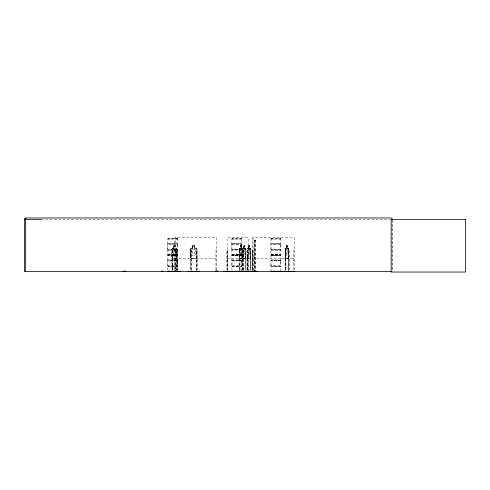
<?xml version="1.0" encoding="UTF-8"?>
<svg xmlns="http://www.w3.org/2000/svg" width="490" height="490" viewBox="0 0 490 490"><rect width="100%" height="100%" fill="white"/><g stroke="black" fill="none" stroke-linecap="round" stroke-linejoin="round"><path stroke-width="0.37" stroke-dasharray="2.45 1.84" d="M167.862 263.344L167.862 271.252M167.862 246.813L167.764 249.588L177.748 249.563L177.735 249.888M177.668 263.344L177.766 260.312L167.77 260.288L167.856 250.139M177.668 246.813L177.766 243.787L167.77 243.763L167.843 238.563L177.723 238.746M231.942 263.344L231.942 271.252M231.942 246.813L231.844 249.588L241.864 249.686M241.754 263.344L241.852 260.312L231.868 260.264M241.754 246.813L241.852 238.667M271.007 263.344L270.939 266.064L280.942 266.242L270.921 266.088M271.007 246.813L270.995 265.752L280.825 265.752L280.917 260.312L270.927 260.294M280.819 263.344L280.819 260.901L270.995 260.931M280.819 246.813L280.917 243.787L270.927 243.769L270.995 249.226L280.825 249.226L280.825 244.4L270.995 244.4M177.76 260.288L177.699 249.998M177.668 271.252L177.778 266.186M241.772 238.581L231.905 238.563L231.844 243.787L241.87 243.836M231.868 249.563L231.935 265.752L241.766 265.752L241.766 260.931L231.935 260.931M241.754 271.252L241.754 265.782M271.019 238.575L270.939 243.738M280.905 260.288L280.917 249.588L270.927 249.563M280.819 271.252L280.905 266.395M167.837 250.029L167.752 249.612M231.85 243.812L231.935 249.226L241.766 249.226L241.84 249.563M241.968 258.518L242.262 255.933M242.342 270.094L242.379 249L242.048 258.518L239.714 258.518L239.414 249.012L239.481 270.094M245.361 258.432L245.796 255.945L245.796 249L245.459 248.087L244.755 248.087M245.386 258.518L245.766 255.933M250.188 258.518L250.598 249L250.261 248.087L249.557 248.087M250.568 255.933L250.274 258.518L247.934 258.518L247.72 255.945M270.89 238.667L280.935 238.667L270.903 238.722M288.451 258.518L288.898 255.945L288.524 258.518L285.596 258.518L285.18 249L285.609 248.087L286.472 248.087M176.339 258.432L176.847 255.933L176.847 249.049M176.382 258.518L176.908 255.933L176.902 249.012L176.431 248.087L175.218 248.087M241.784 253.863L241.307 255.933L240.406 255.933L239.929 253.863L239.929 249.036L240.406 248.173L240.455 245.502M241.809 249.949L231.942 250.2M191.18 258.518L196.263 258.518L196.857 255.933L196.925 249.012L196.968 270.094M196.263 258.518L196.876 255.945M167.764 243.787L167.85 249.226L177.68 249.226L177.68 244.4L167.85 244.4M167.764 260.312L167.85 265.752L177.68 265.752L177.68 260.931L167.85 260.931M280.923 260.545L270.939 260.619M239.451 249.049L239.8 248.087M239.53 249.049L239.818 248.173M242.899 270.094L242.838 249.012L243.138 248.087L243.873 248.087M242.869 249.049L243.224 248.087M247.671 249.049L247.946 248.087L248.681 248.087M247.75 249.049L248.026 248.087M177.76 266.364L167.782 266.389M280.874 249.949L270.939 249.888M167.807 266.039L177.766 266.113M177.735 260.649L167.782 260.594M167.758 254.91L177.79 254.959L167.843 254.855M254.965 240.241L255.541 240.1L254.598 240.076L254.598 270.958M177.766 249.845L167.782 249.863M280.905 244.069L270.939 244.094M241.833 249.894L231.868 249.863M176.425 239.065L177.288 239.065M176.425 255.59L177.288 255.59M240.51 239.065L241.368 239.065M240.51 255.59L241.368 255.59M279.57 239.065L280.433 239.065M279.57 255.59L280.433 255.59M285.223 249.036L285.688 248.087M248.154 249.036L248.632 248.173L248.602 245.502L249.643 245.502L249.606 248.173M168.321 239.065L169.846 239.065M168.321 255.59L169.846 255.59M232.401 239.065L233.926 239.065M232.401 255.59L233.926 255.59M271.466 239.065L272.991 239.065M271.466 255.59L272.991 255.59M176.449 258.518L172.425 258.518L171.843 255.945L171.843 249L172.437 248.087L173.595 248.087M171.898 249.036L172.505 248.087M270.952 255.119L280.856 254.855L270.89 254.959L270.988 255.302L280.837 255.278M191.222 258.518L190.439 255.945L190.439 249L191.247 248.087M190.512 249.036L191.278 248.173L196.214 248.173M177.662 255.1L167.862 255.045M231.954 255.057L241.87 254.959L231.954 255.1M241.742 255.1L231.862 255.033M271.019 255.1L280.88 255.1M177.662 239.071L167.868 239.071M177.662 255.578L167.88 255.59M241.742 239.071L231.954 239.071M241.742 255.578L231.966 255.59M280.807 239.071L271.019 239.071M280.807 255.596L271.025 255.59M167.819 238.563L177.754 238.746M231.905 238.563L241.784 238.753M41.338 219.502L390.389 219.502M167.85 243.432L177.68 243.432L177.741 238.606M231.935 243.432L241.766 243.432M270.995 243.432L280.825 243.432L280.868 238.593M167.782 244.063L177.748 244.063M231.868 244.063L241.833 244.063M231.935 244.4L241.766 244.4L241.84 260.288M240.376 245.502L241.417 245.502L241.417 248.087M173.589 245.588L175.224 245.588M192.656 245.588L194.708 245.588M240.406 245.588L241.386 245.588M243.83 245.588L244.804 245.588M248.632 245.588L249.606 245.588M286.436 245.588L287.642 245.588M240.572 246.023L241.147 246.023L241.147 246.88L240.572 246.88M191.198 248.087L192.637 248.087M194.732 248.087L196.245 248.087L196.925 249.012M239.72 248.087L240.455 248.087M241.337 248.087L242.036 248.087L242.342 249.036M287.612 248.087L288.512 248.087M172.462 248.173L176.406 248.173M239.739 248.173L242.023 248.173M243.156 248.173L245.441 248.173M247.958 248.173L250.249 248.173M285.627 248.173L288.494 248.173M171.843 249L171.966 270.094M190.439 249L190.439 255.945M245.796 249L245.766 270.094M250.598 249L250.555 270.094M285.18 249L285.18 255.945L285.676 258.518M167.862 250.2L177.68 250.2M270.995 250.2L280.825 250.2M171.966 250.58L172.639 250.58L172.639 270.094M174.63 250.58L175.34 250.58L175.34 270.082L175.322 237.815M190.561 250.58L191.302 250.58L191.302 270.094M216.66 250.58L215.943 250.58L215.949 270.082M239.481 250.58L239.996 250.58L239.996 271.595M242.899 250.58L243.414 250.58M248.222 250.58L247.548 250.58L247.548 270.082M252.35 250.58L253.103 250.58M285.296 250.58L285.872 250.58M294.38 250.58L293.663 250.58L293.669 270.082M177.686 255.29L167.843 255.302M241.772 255.278L231.923 255.302M171.843 255.945L172.486 258.518M239.494 255.945L239.794 258.518M243.236 258.432L242.838 255.945L243.212 258.518M172.462 258.432L176.406 258.432M196.214 258.432L191.229 258.432L190.561 255.933M239.739 258.432L242.023 258.432M243.156 258.432L245.441 258.432M247.958 258.432L250.249 258.432M285.627 258.432L288.494 258.432M243.132 258.518L245.466 258.518M174.63 258.824L216.66 258.824M227.133 258.824L248.142 258.824M252.35 258.824L294.374 258.824M167.85 259.957L177.68 259.957M231.935 259.957L241.766 259.957M270.995 259.957L280.825 259.957M231.868 260.594L241.833 260.594M231.868 266.088L241.833 266.088M231.868 266.389L241.833 266.389M167.85 266.725L177.68 266.725M231.935 266.725L241.766 266.725M271.007 271.252L270.995 266.725L280.825 266.725M175.157 248.173L176.002 249.036L176.002 253.863L175.157 255.933L173.589 255.933L172.743 253.863L172.743 249.036L173.589 248.173L173.527 245.502L175.279 245.502L175.224 248.173M196.196 248.087L196.857 249.049M176.363 248.087L176.908 249.049M241.784 249.036L241.307 248.173L241.337 245.502M280.88 243.738L280.819 243.432M280.905 249.563L280.819 249.226M270.921 266.395L271.007 266.725M177.748 243.738L177.668 243.432M177.766 249.612L177.68 249.226M288.439 248.087L288.861 249.049M288.42 248.173L288.782 249.049M250.182 248.087L250.568 249.036M250.17 248.173L250.488 249.036M245.38 248.087L245.766 249.036M245.361 248.173L245.686 249.036M241.956 248.087L242.262 249.036M285.829 253.863L286.436 255.933L287.569 255.933L288.175 253.863L288.175 249.036L287.569 248.173L287.612 245.502M248.154 253.863L248.632 255.933L249.526 255.933L250.01 253.863L249.526 245.588M243.346 253.863L243.83 255.933L244.724 255.933L245.202 253.863L244.755 245.502M247.671 255.933L248.014 258.518M392.319 220.255L392.319 271.595M392.018 219.502L392.018 271.595M294.38 270.082L294.374 237.815L252.35 237.815L252.35 270.082M289.161 270.094L289.161 250.58L288.586 250.58L288.586 270.094M288.922 270.094L288.824 249.012L288.831 271.595M287.642 248.173L287.685 245.502L286.393 245.502L286.393 248.087M286.509 245.588L286.509 248.173M286.472 245.502L286.436 248.173L285.829 249.036L285.872 270.094M285.633 250.58L285.633 270.094M285.541 250.58L285.541 270.094M285.296 249.036L285.296 270.094M255.541 240.076L255.486 271.595M255.045 240.076L255.045 271.595M254.91 240.076L254.965 271.595M254.818 240.076L254.818 270.204M253.03 237.815L253.103 270.082M253.024 250.58L253.024 270.082M252.828 270.082L252.828 250.58L252.76 270.082M250.825 270.094L250.825 250.58L250.304 250.58L250.304 270.094M248.681 245.502L248.712 248.173M248.222 271.595L248.142 237.815L227.133 237.815L227.133 270.082M247.958 250.58L247.965 270.094M247.909 250.58L247.909 270.082M247.787 270.082L247.64 249.012L247.701 270.094M246.017 270.094L246.017 250.58L245.502 250.58L245.502 270.094M244.804 248.173L244.835 245.502L243.793 245.502L243.83 248.173L243.346 249.036L243.414 271.595M243.873 245.502L243.91 248.173M243.15 250.58L243.163 270.094M242.948 249.049L242.948 255.933M242.599 270.094L242.599 250.58L242.078 250.58L242.078 270.094M240.486 245.588L240.486 248.173M239.733 250.58L239.745 270.094M227.489 270.082L227.489 250.58L226.895 250.58L226.895 270.082M227.256 250.58L227.256 270.082M216.66 270.082L216.66 237.815L174.63 237.815L174.63 270.082M197.115 270.094L197.115 250.58L196.374 250.58L196.374 270.094M196.527 250.58L196.527 271.595M194.781 248.087L194.781 245.502L192.588 245.502L192.588 248.087M194.732 245.502L194.659 248.173L195.737 249.036L195.737 253.863L194.659 255.933L192.656 255.933L191.584 253.863L191.584 249.036L192.656 248.173L192.637 245.502M192.705 245.588L192.705 248.173M191.149 250.58L191.149 270.094M190.714 250.58L190.714 270.094M190.561 249.036L190.561 270.094M177.202 270.094L177.202 250.58L176.535 250.58L176.535 270.094M176.994 250.58L176.994 270.094M176.743 250.58L176.743 271.595M175.046 250.58L175.046 270.082M173.65 245.588L173.65 248.173M172.431 250.58L172.431 270.094M172.174 250.58L172.174 270.094M167.868 254.72L177.668 254.727L167.88 254.727M231.954 254.72L241.754 254.727L231.966 254.727M271.019 254.72L280.819 254.727L271.025 254.727M174.881 246.023L173.864 246.023L173.864 246.88L174.881 246.88L174.881 246.023M194.303 246.023L193.017 246.023L193.017 246.88L194.303 246.88L194.303 246.023M244.565 246.023L243.989 246.023L243.989 246.88L244.565 246.88L244.565 246.023M249.367 246.023L248.791 246.023L248.791 246.88L249.367 246.88L249.367 246.023M287.367 246.023L286.638 246.023L286.638 246.88L287.367 246.88L287.367 246.023M175.157 249.036L173.589 249.036L173.589 253.863L175.157 253.863L175.157 249.036M194.659 249.036L192.656 249.036L192.656 253.863L194.659 253.863L194.659 249.036M241.307 249.036L240.406 249.036L240.406 253.863L241.307 253.863L241.307 249.036M244.724 249.036L243.83 249.036L243.83 253.863L244.724 253.863L244.724 249.036M249.526 249.036L248.632 249.036L248.632 253.863L249.526 253.863L249.526 249.036M287.569 249.036L286.436 249.036L286.436 253.863L287.569 253.863L287.569 249.036"/><path stroke-width="0.73" d="M171.243 271.576L171.243 271.16M179.126 271.527L179.126 271.16M249.024 271.485L249.024 271.16M256.834 271.485L231.935 271.564M235.892 271.527L235.917 271.16M243.205 271.527L243.193 271.05M251.431 271.527L251.468 271.16M288.831 271.485L288.788 271.05M223.348 271.595L230.343 271.197L230.374 271.595M188.007 271.595L192.674 271.54M174.171 271.54L174.164 271.16M252.136 271.54L252.191 271.197M281.713 271.54L292.757 271.552M168.958 271.54L168.995 271.197M174.464 271.54L174.526 271.16M26.031 218.516L24.5 218.516L24.5 271.595L391.253 271.595M24.5 219.502L41.307 219.502M167.862 271.252L177.668 271.252M231.942 271.252L241.754 271.252M271.007 271.252L280.819 271.252M167.843 271.393L177.686 271.38M231.923 271.38L254.886 271.429M270.988 271.38L280.837 271.393M167.85 271.564L180.406 271.54M194.91 271.595L194.91 271.16L194.959 271.485L199.669 271.576M216.819 271.197L217.205 271.576L217.235 270.939M270.995 271.564L280.825 271.564M294.87 271.576L294.594 271.54M199.399 271.54L199.35 271.197M244.706 271.527L244.669 271.16M254.408 271.527L254.384 271.16M249.606 271.527L249.582 271.16M238.869 271.527L238.844 271.16M392.018 219.502L392.018 217.964L25.364 217.964L25.364 271.595M293.584 271.05L293.584 271.595M292.561 271.16L292.561 271.595M288.861 271.16L288.861 271.595M288.549 271.05L288.549 271.595M285.915 271.05L285.915 271.595M285.67 271.05L285.603 271.595M281.903 271.16L281.903 271.595M256.901 271.16L256.901 271.595M254.886 270.939L254.886 271.595M254.8 270.939L254.8 271.595M254.279 271.405L254.224 270.939M253.679 270.939L253.679 271.595M253.14 271.595L253.024 271.05M252.828 271.595L252.828 271.05L252.76 271.595M252.595 270.939L252.595 271.595M252.24 271.16L252.295 271.595M250.525 271.05L250.525 271.595M250.274 271.05L250.274 271.595M248.252 271.05L248.252 271.595M247.995 271.05L247.995 271.595M247.744 271.05L247.744 271.595M247.505 271.05L247.505 271.595M247.07 271.16L247.07 271.595M246.654 271.16L246.654 271.595M246.158 271.16L246.158 271.595M245.723 271.05L245.723 271.595M245.472 271.05L245.472 271.595M244.143 271.16L244.143 271.595M243.444 271.05L243.444 271.595M243.236 271.16L243.236 271.595M242.305 271.05L242.262 271.595M242.048 271.05L242.048 271.595M240.027 271.05L240.027 271.595M239.775 271.05L239.726 271.405M239.334 271.16L239.334 271.595M239.12 270.939L239.12 271.595M227.532 271.05L227.532 271.595M227.293 271.05L227.293 271.595M223.569 271.16L223.569 271.595M217.811 270.939L217.811 271.595M216.764 271.16L216.715 271.595M216.531 270.939L216.531 271.595M216.28 270.939L216.28 271.595M215.863 271.05L215.863 271.595M215.447 270.939L215.447 271.595M199.308 271.16L199.308 271.595M196.459 271.05L196.459 271.595M196.306 271.05L196.306 271.595M192.766 271.16L192.766 271.595M191.37 271.05L191.37 271.595M191.216 271.05L191.216 271.595M188.368 271.16L188.368 271.595M180.142 271.16L180.142 271.595M176.688 271.05L176.688 271.595M176.48 271.05L176.48 271.595M175.683 270.939L175.683 271.595M175.426 271.05L175.426 271.595M175.316 271.05L175.328 271.595M175.04 271.05L175.053 271.595L175.004 271.16M174.575 271.16L174.575 271.595M172.688 271.05L172.688 271.595M172.48 271.05L172.48 271.595M169.032 271.16L169.032 271.595M162.913 270.939L162.913 271.595M161.829 270.939L161.829 271.595M125.765 270.939L125.765 271.595M124.681 270.939L124.681 271.595M123.149 270.939L123.149 271.595M465.5 219.502L391.155 219.502L391.155 272.036L465.5 272.036L465.5 219.502M294.484 271.595L294.484 271.16L294.435 271.595"/></g></svg>
